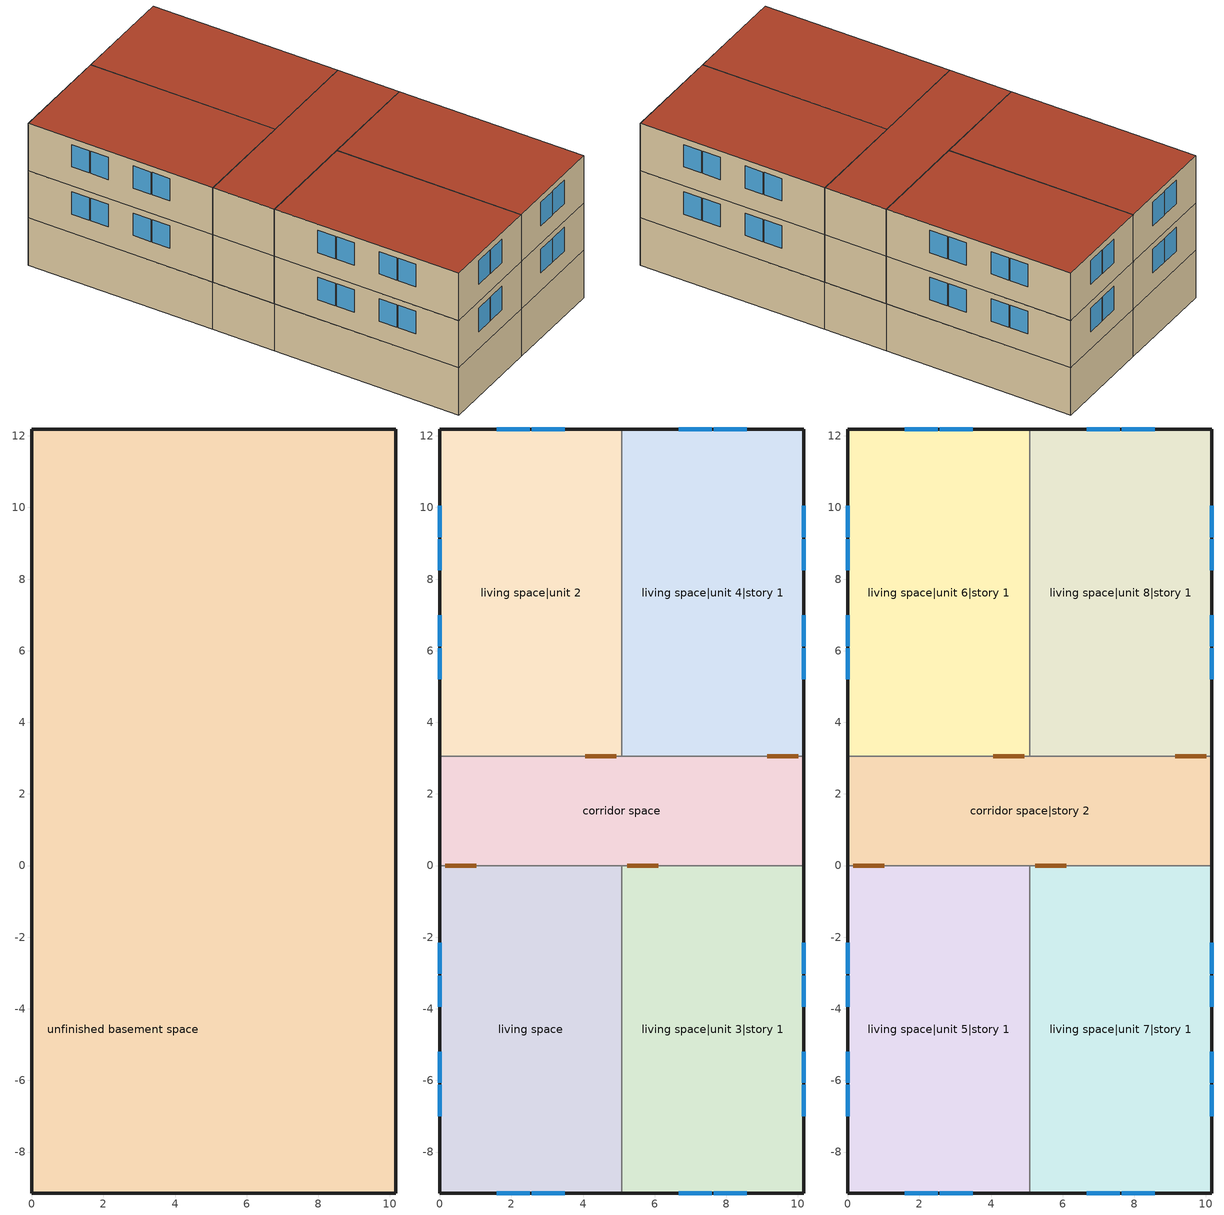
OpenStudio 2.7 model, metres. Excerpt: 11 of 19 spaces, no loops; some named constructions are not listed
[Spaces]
unfinished basement space
 floor foundation (FloorFndGrndUnfinB 2): 0,0 0,3.05 10.16,3.05 10.16,0 z-2.44
 floor foundation (FloorFndGrndUnfinB): 0,-9.14 0,0 5.08,0 5.08,-9.14 z-2.44
 floor foundation (FloorFndGrndUnfinB 1): 0,3.05 0,12.19 5.08,12.19 5.08,3.05 z-2.44
 floor foundation (FloorFndGrndUnfinB 4): 5.08,-9.14 5.08,0 10.16,0 10.16,-9.14 z-2.44
 floor foundation (FloorFndGrndUnfinB 3): 5.08,3.05 5.08,12.19 10.16,12.19 10.16,3.05 z-2.44
 wall foundation (WallFndGrndUnfinB 2): 0,3.05 0,0 / 10.16,0 10.16,3.05 z-2.44:0
 wall foundation (WallFndGrndUnfinB): 0,0 0,-9.14 5.08,-9.14 z-2.44:0
 wall foundation (WallFndGrndUnfinB 1): 5.08,12.19 0,12.19 0,3.05 z-2.44:0
 wall foundation (WallFndGrndUnfinB 4): 5.08,-9.14 10.16,-9.14 10.16,0 z-2.44:0
 wall foundation (WallFndGrndUnfinB 3): 10.16,3.05 10.16,12.19 5.08,12.19 z-2.44:0
 ceiling adiabatic (RoofUnfinUninsExt): 10.16,0 10.16,3.05 0,3.05 0,0 z0
living space
 floor to unfinished basement space (FloorUnfinBInsFin Reversed): 0,-9.14 0,0 5.08,0 5.08,-9.14 z0
 wall outside (WallExtInsFin): 0,0 0,-9.14 5.08,-9.14 z0:2.44
 wall adiabatic (WallIntFinUninsFin): 5.08,0 0,0 z0:2.44
 wall to living space|unit 3|story 1 (WallIntFinUninsFin Reversed): 5.08,-9.14 5.08,0 z0:2.44
 window (WindowConstruction): 1.6,-9.14 2.51,-9.14 / 2.57,-9.14 3.48,-9.14 z0.91:2.13; 0,-2.15 0,-3.02 / 0,-3.08 0,-3.95 / 0,-5.2 0,-6.07 / 0,-6.13 0,-6.99 z0.98:2.13
living space|unit 2
 floor to unfinished basement space (FloorUnfinBInsFin Reversed): 0,3.05 0,12.19 5.08,12.19 5.08,3.05 z0
 wall outside (WallExtInsFin): 5.08,12.19 0,12.19 0,3.05 z0:2.44
 wall to living space|unit 4|story 1 (WallIntFinUninsFin Reversed): 5.08,3.05 5.08,12.19 z0:2.44
 wall adiabatic (WallIntFinUninsFin): 0,3.05 5.08,3.05 z0:2.44
 window (WindowConstruction): 3.48,12.19 2.57,12.19 / 2.51,12.19 1.6,12.19 z0.91:2.13; 0,10.04 0,9.17 / 0,9.11 0,8.25 / 0,6.99 0,6.13 / 0,6.07 0,5.2 z0.98:2.13
living space|unit 3|story 1
 floor to unfinished basement space (FloorUnfinBInsFin Reversed): 5.08,-9.14 5.08,0 10.16,0 10.16,-9.14 z0
 wall outside (WallExtInsFin): 5.08,-9.14 10.16,-9.14 10.16,0 z0:2.44
 wall adiabatic (WallIntFinUninsFin): 10.16,0 5.08,0 z0:2.44
 window (WindowConstruction): 6.68,-9.14 7.59,-9.14 / 7.65,-9.14 8.56,-9.14 z0.91:2.13; 10.16,-6.99 10.16,-6.13 / 10.16,-6.07 10.16,-5.2 / 10.16,-3.95 10.16,-3.08 / 10.16,-3.02 10.16,-2.15 z0.98:2.13
living space|unit 4|story 1
 floor to unfinished basement space (FloorUnfinBInsFin Reversed): 5.08,3.05 5.08,12.19 10.16,12.19 10.16,3.05 z0
 wall outside (WallExtInsFin): 10.16,3.05 10.16,12.19 5.08,12.19 z0:2.44
 wall adiabatic (WallIntFinUninsFin): 5.08,3.05 10.16,3.05 z0:2.44
 window (WindowConstruction): 8.56,12.19 7.65,12.19 / 7.59,12.19 6.68,12.19 z0.91:2.13; 10.16,5.2 10.16,6.07 / 10.16,6.13 10.16,6.99 / 10.16,8.25 10.16,9.11 / 10.16,9.17 10.16,10.04 z0.98:2.13
corridor space
 floor adiabatic (FloorUnfinUninsUnfin): 0,0 0,3.05 10.16,3.05 10.16,0 z0
 wall outside (WallExtUninsUnfin): 0,3.05 0,0 / 10.16,0 10.16,3.05 z0:2.44
 wall adiabatic (WallIntUnfinUninsUnfin): 0,0 5.08,0 10.16,0 / 10.16,3.05 5.08,3.05 0,3.05 z0:2.44
 door inside (UninsDoor): 0.15,0 1.02,0 / 4.93,3.05 4.06,3.05 / 10.01,3.05 9.14,3.05 / 5.23,0 6.1,0 z0:2.13
 ceiling adiabatic (RoofUnfinUninsExt): 10.16,0 10.16,3.05 0,3.05 0,0 z2.44
living space|unit 5|story 1
 floor to living space (FloorFinUninsFin): 0,-9.14 0,0 5.08,0 5.08,-9.14 z2.44
 wall outside (WallExtInsFin): 0,0 0,-9.14 5.08,-9.14 z2.44:4.88
 wall adiabatic (WallIntFinUninsFin): 5.08,0 0,0 z2.44:4.88
 wall to living space|unit 7|story 1 (WallIntFinUninsFin Reversed): 5.08,-9.14 5.08,0 z2.44:4.88
 window (WindowConstruction): 1.6,-9.14 2.51,-9.14 / 2.57,-9.14 3.48,-9.14 z3.35:4.57; 0,-2.15 0,-3.02 / 0,-3.08 0,-3.95 / 0,-5.2 0,-6.07 / 0,-6.13 0,-6.99 z3.42:4.57
 roof outside (RoofFinInsExt): 5.08,-9.14 5.08,0 0,0 0,-9.14 z4.88
living space|unit 6|story 1
 floor to living space|unit 2 (FloorFinUninsFin): 0,3.05 0,12.19 5.08,12.19 5.08,3.05 z2.44
 wall outside (WallExtInsFin): 5.08,12.19 0,12.19 0,3.05 z2.44:4.88
 wall adiabatic (WallIntFinUninsFin): 0,3.05 5.08,3.05 z2.44:4.88
 wall to living space|unit 8|story 1 (WallIntFinUninsFin): 5.08,3.05 5.08,12.19 z2.44:4.88
 window (WindowConstruction): 3.48,12.19 2.57,12.19 / 2.51,12.19 1.6,12.19 z3.35:4.57; 0,10.04 0,9.17 / 0,9.11 0,8.25 / 0,6.99 0,6.13 / 0,6.07 0,5.2 z3.42:4.57
 roof outside (RoofFinInsExt): 5.08,3.05 5.08,12.19 0,12.19 0,3.05 z4.88
living space|unit 7|story 1
 floor to living space|unit 3|story 1 (FloorFinUninsFin): 5.08,-9.14 5.08,0 10.16,0 10.16,-9.14 z2.44
 wall outside (WallExtInsFin): 5.08,-9.14 10.16,-9.14 10.16,0 z2.44:4.88
 wall adiabatic (WallIntFinUninsFin): 10.16,0 5.08,0 z2.44:4.88
 window (WindowConstruction): 6.68,-9.14 7.59,-9.14 / 7.65,-9.14 8.56,-9.14 z3.35:4.57; 10.16,-6.99 10.16,-6.13 / 10.16,-6.07 10.16,-5.2 / 10.16,-3.95 10.16,-3.08 / 10.16,-3.02 10.16,-2.15 z3.42:4.57
 roof outside (RoofFinInsExt): 10.16,-9.14 10.16,0 5.08,0 5.08,-9.14 z4.88
living space|unit 8|story 1
 floor to living space|unit 4|story 1 (FloorFinUninsFin): 5.08,3.05 5.08,12.19 10.16,12.19 10.16,3.05 z2.44
 wall outside (WallExtInsFin): 10.16,3.05 10.16,12.19 5.08,12.19 z2.44:4.88
 wall adiabatic (WallIntFinUninsFin): 5.08,3.05 10.16,3.05 z2.44:4.88
 window (WindowConstruction): 8.56,12.19 7.65,12.19 / 7.59,12.19 6.68,12.19 z3.35:4.57; 10.16,5.2 10.16,6.07 / 10.16,6.13 10.16,6.99 / 10.16,8.25 10.16,9.11 / 10.16,9.17 10.16,10.04 z3.42:4.57
 roof outside (RoofFinInsExt): 10.16,3.05 10.16,12.19 5.08,12.19 5.08,3.05 z4.88
corridor space|story 2
 floor adiabatic (FloorUnfinUninsUnfin): 0,0 0,3.05 10.16,3.05 10.16,0 z2.44
 wall outside (WallExtUninsUnfin): 0,3.05 0,0 / 10.16,0 10.16,3.05 z2.44:4.88
 wall adiabatic (WallIntUnfinUninsUnfin): 10.16,3.05 5.08,3.05 0,3.05 / 0,0 5.08,0 10.16,0 z2.44:4.88
 door inside (UninsDoor): 10.01,3.05 9.14,3.05 / 5.23,0 6.1,0 / 4.93,3.05 4.06,3.05 / 0.15,0 1.02,0 z2.44:4.57
 roof outside (RoofUnfinUninsExt): 10.16,0 10.16,3.05 0,3.05 0,0 z4.88
[Construction]
FloorUnfinBInsFin: FloorIns, RoofSheathing, Wood Floor, Floor Covering
FloorFinUninsFin Reversed: Floor Covering, Wood Floor, RoofSheathing, FloorFinStudAndAirFloor, Drywall 0.5 in.
[EnergyManagementSystem:Actuator]
Name | Actuated Component | Actuated Component Type | Actuated Component Control Type
res_ds_res_ac_unit_3_asys_SupLatLkToAhEq_act | res ds res ac_unit 3 asys SupLatLkToAhEq | OtherEquipment | Power Level
res_ds_res_ac_unit_3_asys_RetSLkEq_act | res ds res ac_unit 3 asys RetSLkEq | OtherEquipment | Power Level
res_ds_res_ac_unit_3_asys_RetLatLkEq_act | res ds res ac_unit 3 asys RetLatLkEq | OtherEquipment | Power Level
res_ds_res_ac_unit_3_asys_AhToLivMix_act | res ds res ac_unit 3 asys AhToLivMix | ZoneMixing | Air Exchange Flow Rate
res_ds_res_ac_unit_3_asys_LivToAhMix_act | res ds res ac_unit 3 asys LivToAhMix | ZoneMixing | Air Exchange Flow Rate
res_ds_res_fur_gas_unit_3_asys_SupSLkToLvEq_act | res ds res fur gas_unit 3 asys SupSLkToLvEq | OtherEquipment | Power Level
res_ds_res_fur_gas_unit_3_asys_SupLatLkToLvEq_act | res ds res fur gas_unit 3 asys SupLatLkToLvEq | OtherEquipment | Power Level
res_ds_res_fur_gas_unit_3_asys_SupDCnToLvEq_act | res ds res fur gas_unit 3 asys SupDCnToLvEq | OtherEquipment | Power Level
res_ds_res_fur_gas_unit_3_asys_SupDCnToAhEq_act | res ds res fur gas_unit 3 asys SupDCnToAhEq | OtherEquipment | Power Level
res_ds_res_fur_gas_unit_3_asys_RetDCnToPlEq_act | res ds res fur gas_unit 3 asys RetDCnToPlEq | OtherEquipment | Power Level
res_ds_res_fur_gas_unit_3_asys_RetDCnToAhEquip_act | res ds res fur gas_unit 3 asys RetDCnToAhEquip | OtherEquipment | Power Level
res_ds_res_fur_gas_unit_3_asys_SupSLkToAhEq_act | res ds res fur gas_unit 3 asys SupSLkToAhEq | OtherEquipment | Power Level
res_ds_res_fur_gas_unit_3_asys_SupLatLkToAhEq_act | res ds res fur gas_unit 3 asys SupLatLkToAhEq | OtherEquipment | Power Level
res_ds_res_fur_gas_unit_3_asys_RetSLkEq_act | res ds res fur gas_unit 3 asys RetSLkEq | OtherEquipment | Power Level
res_ds_res_fur_gas_unit_3_asys_RetLatLkEq_act | res ds res fur gas_unit 3 asys RetLatLkEq | OtherEquipment | Power Level
res_ds_res_fur_gas_unit_3_asys_AhToLivMix_act | res ds res fur gas_unit 3 asys AhToLivMix | ZoneMixing | Air Exchange Flow Rate
res_ds_res_fur_gas_unit_3_asys_LivToAhMix_act | res ds res fur gas_unit 3 asys LivToAhMix | ZoneMixing | Air Exchange Flow Rate
res_infil_3_house_fan_act | res infil_3 house fan | ElectricEquipment | Electric Power Level
res_infil_3_range_fan_act | res infil_3 range fan | ElectricEquipment | Electric Power Level
res_infil_3_bath_fan_act | res infil_3 bath fan | ElectricEquipment | Electric Power Level
res_infil_3_flow_act | res infil_3 flow | Zone Infiltration | Air Exchange Flow Rate
res_nv_5_flow_act | res nv_5 flow | Zone Infiltration | Air Exchange Flow Rate
res_infil_5_house_fan_act | res infil_5 house fan | ElectricEquipment | Electric Power Level
res_infil_5_range_fan_act | res infil_5 range fan | ElectricEquipment | Electric Power Level
res_infil_5_bath_fan_act | res infil_5 bath fan | ElectricEquipment | Electric Power Level
res_infil_5_flow_act | res infil_5 flow | Zone Infiltration | Air Exchange Flow Rate
[EnergyManagementSystem:Program]
res_nv_1_program: Set Tdiff = res_af_1_tin_s-res_af_1_tt_s; Set dT = (@Abs Tdiff); Set pt = (@RhFnTdbWPb res_af_1_tt_s res_nv_wt_s res_nv_pb_s); Set NVA = 2472.261378048; Set Cs = 8.963020389461627e-05; Set Cw = 6.158219665777789e-05; Set MNV = 0.6292632576; Set MHR = 0.0115; Set MRH = 0.7; Set temp1 = (res_nv_1_nva_s*NVA); Set SGNV = temp1*((((Cs*dT)+(Cw*(res_af_vw_s^2)))^0.5)/1000); If (res_nv_wt_s<MHR) && (pt<MRH) && (res_af_1_tin_s>res_nv_1_sp_s); Set temp2 = (res_af_1_tin_s-res_nv_1_sp_s); Set NVadj1 = temp2/(res_af_1_tin_s-res_af_1_tt_s); Set NVadj2 = (@Min NVadj1 1); Set NVadj3 = (@Max NVadj2 0); Set NVadj = SGNV*NVadj3; Set res_nv_1_flow_act = (@Min NVadj MNV); Else; Set res_nv_1_flow_act = 0; EndIf
res_ds_res_ac_asys_program: Set res_ds_res_ac_asys_AhMfr = res_ds_res_ac_asys_ah_mfr_s; Set res_ds_res_ac_asys_FanRtf = res_ds_res_ac_asys_fan_rtf_s; Set res_ds_res_ac_asys_AhVfr = res_ds_res_ac_asys_ah_vfr_s; Set res_ds_res_ac_asys_AhTt = res_ds_res_ac_asys_ah_tt_s; Set res_ds_res_ac_asys_AhWt = res_ds_res_ac_asys_ah_wt_s; Set res_ds_res_ac_asys_RaT = res_ds_res_ac_asys_ra_t_s; Set res_ds_res_ac_asys_RaW = res_ds_res_ac_asys_ra_w_s; Set res_ds_res_ac_asys_AhT = res_ds_res_ac_asys_ah_t_s; Set res_ds_res_ac_asys_AhW = res_ds_res_ac_asys_ah_w_s; Run res_ds_res_ac_asys_lk_subrout; Set res_ds_res_ac_asys_SupSLkToLvEq_act = res_ds_res_ac_asys_SupSLkToLv; Set res_ds_res_ac_asys_SupLatLkToLvEq_act = res_ds_res_ac_asys_SupLatLkToLv; Set res_ds_res_ac_asys_SupDCnToLvEq_act = res_ds_res_ac_asys_SupDCnToLv; Set res_ds_res_ac_asys_SupDCnToAhEq_act = res_ds_res_ac_asys_SupDCnToAh; Set res_ds_res_ac_asys_SupSLkToAhEq_act = res_ds_res_ac_asys_SupSLkToAh; Set res_ds_res_ac_asys_SupLatLkToAhEq_act = res_ds_res_ac_asys_SupLatLkToAh; Set res_ds_res_ac_asys_RetSLkEq_act = res_ds_res_ac_asys_RetSLk; Set res_ds_res_ac_asys_RetLatLkEq_act = res_ds_res_ac_asys_RetLatLk; Set res_ds_res_ac_asys_RetDCnToPlEq_act = res_ds_res_ac_asys_RetDCnToPl; Set res_ds_res_ac_asys_RetDCnToAhEquip_act = res_ds_res_ac_asys_RetDCnToAh; Set res_ds_res_ac_asys_AhToLivMix_act = res_ds_res_ac_asys_AhToLiv; Set res_ds_res_ac_asys_LivToAhMix_act = res_ds_res_ac_asys_LivToAh
res_ds_res_fur_gas_asys_program: Set res_ds_res_fur_gas_asys_AhMfr = res_ds_res_fur_gas_asys_ah_mfr_s; Set res_ds_res_fur_gas_asys_FanRtf = res_ds_res_fur_gas_asys_fan_rtf_s; Set res_ds_res_fur_gas_asys_AhVfr = res_ds_res_fur_gas_asys_ah_vfr_s; Set res_ds_res_fur_gas_asys_AhTt = res_ds_res_fur_gas_asys_ah_tt_s; Set res_ds_res_fur_gas_asys_AhWt = res_ds_res_fur_gas_asys_ah_wt_s; Set res_ds_res_fur_gas_asys_RaT = res_ds_res_fur_gas_asys_ra_t_s; Set res_ds_res_fur_gas_asys_RaW = res_ds_res_fur_gas_asys_ra_w_s; Set res_ds_res_fur_gas_asys_AhT = res_ds_res_fur_gas_asys_ah_t_s; Set res_ds_res_fur_gas_asys_AhW = res_ds_res_fur_gas_asys_ah_w_s; Run res_ds_res_fur_gas_asys_lk_subrout; Set res_ds_res_fur_gas_asys_SupSLkToLvEq_act = res_ds_res_fur_gas_asys_SupSLkToLv; Set res_ds_res_fur_gas_asys_SupLatLkToLvEq_act = res_ds_res_fur_gas_asys_SupLatLkToLv; Set res_ds_res_fur_gas_asys_SupDCnToLvEq_act = res_ds_res_fur_gas_asys_SupDCnToLv; Set res_ds_res_fur_gas_asys_SupDCnToAhEq_act = res_ds_res_fur_gas_asys_SupDCnToAh; Set res_ds_res_fur_gas_asys_SupSLkToAhEq_act = res_ds_res_fur_gas_asys_SupSLkToAh; Set res_ds_res_fur_gas_asys_SupLatLkToAhEq_act = res_ds_res_fur_gas_asys_SupLatLkToAh; Set res_ds_res_fur_gas_asys_RetSLkEq_act = res_ds_res_fur_gas_asys_RetSLk; Set res_ds_res_fur_gas_asys_RetLatLkEq_act = res_ds_res_fur_gas_asys_RetLatLk; Set res_ds_res_fur_gas_asys_RetDCnToPlEq_act = res_ds_res_fur_gas_asys_RetDCnToPl; Set res_ds_res_fur_gas_asys_RetDCnToAhEquip_act = res_ds_res_fur_gas_asys_RetDCnToAh; Set res_ds_res_fur_gas_asys_AhToLivMix_act = res_ds_res_fur_gas_asys_AhToLiv; Set res_ds_res_fur_gas_asys_LivToAhMix_act = res_ds_res_fur_gas_asys_LivToAh
res_infil_1_program: Set p_m = 0.14; Set p_s = 0.22; Set s_m = 270; Set s_s = 370; Set z_m = 9.99744; Set z_s = 2.4384; Set f_t = (((s_m/z_m)^p_m)*((z_s/s_s)^p_s)); Set Tdiff = res_af_1_tin_s-res_af_1_tt_s; Set dT = @Abs Tdiff; Set c = 0.0174; Set Cs = 0.0471; Set Cw = 0.1406; Set n = 0.67; Set sft = (f_t*0.5); Set temp1 = ((c*Cw)*((sft*res_af_vw_s)^(2*n)))^2; Set Qn = (((c*Cs*(dT^n))^2)+temp1)^0.5; Set Tdiff = res_af_1_tin_s-res_af_1_tt_s; Set dT = @Abs Tdiff; Set QWHV = res_infil_1_wh_sch_s*0.0165; Set Qrange = res_infil_1_range_sch_s*0.0472; Set Qdryer = 0.0; Set Qbath = res_infil_1_bath_sch_s*0.0354; Set QhpwhOut = 0; Set QhpwhIn = 0; Set QductsOut = 0; Set QductsIn = 0; Set QductsOut = QductsOut+res_ds_res_ac_asys_lk_ret_fan_equiv; Set QductsIn = QductsIn+res_ds_res_ac_asys_lk_sup_fan_equiv; Set QductsOut = QductsOut+res_ds_res_fur_gas_asys_lk_ret_fan_equiv; Set QductsIn = QductsIn+res_ds_res_fur_gas_asys_lk_sup_fan_equiv; Set Qout = QWHV+Qrange+Qbath+Qdryer+QhpwhOut+QductsOut; Set Qin = QhpwhIn+QductsIn; Set Qu = (@Abs (Qout-Qin)); Set Qb = (@Min Qout Qin); Set faneff_wh = 0.9438948864000002; Set res_infil_1_house_fan_act = (QWHV*300)/faneff_wh*1; Set faneff_sp = 0.4719474432000001; Set res_infil_1_range_fan_act = (Qrange*300)/faneff_sp; Set res_infil_1_bath_fan_act = (Qbath*300)/faneff_sp; Set Q_acctd_for_elsewhere = QhpwhOut+QhpwhIn+QductsOut+QductsIn; Set res_infil_1_flow_act = (((Qu^2)+(Qn^2))^0.5)-Q_acctd_for_elsewhere; Set res_infil_1_flow_act = (@Max res_infil_1_flow_act 0)
res_nv_8_program: Set Tdiff = res_af_8_tin_s-res_af_8_tt_s; Set dT = (@Abs Tdiff); Set pt = (@RhFnTdbWPb res_af_8_tt_s res_nv_wt_s res_nv_pb_s); Set NVA = 2472.26137804802; Set Cs = 8.963020389461627e-05; Set Cw = 6.158219665777789e-05; Set MNV = 0.6292632576; Set MHR = 0.0115; Set MRH = 0.7; Set temp1 = (res_nv_8_nva_s*NVA); Set SGNV = temp1*((((Cs*dT)+(Cw*(res_af_vw_s^2)))^0.5)/1000); If (res_nv_wt_s<MHR) && (pt<MRH) && (res_af_8_tin_s>res_nv_8_sp_s); Set temp2 = (res_af_8_tin_s-res_nv_8_sp_s); Set NVadj1 = temp2/(res_af_8_tin_s-res_af_8_tt_s); Set NVadj2 = (@Min NVadj1 1); Set NVadj3 = (@Max NVadj2 0); Set NVadj = SGNV*NVadj3; Set res_nv_8_flow_act = (@Min NVadj MNV); Else; Set res_nv_8_flow_act = 0; EndIf
res_infil_8_program: Set p_m = 0.14; Set p_s = 0.22; Set s_m = 270; Set s_s = 370; Set z_m = 9.99744; Set z_s = 2.4384; Set f_t = (((s_m/z_m)^p_m)*((z_s/s_s)^p_s)); Set Tdiff = res_af_8_tin_s-res_af_8_tt_s; Set dT = @Abs Tdiff; Set c = 0.0174; Set Cs = 0.0471; Set Cw = 0.1406; Set n = 0.67; Set sft = (f_t*0.5); Set temp1 = ((c*Cw)*((sft*res_af_vw_s)^(2*n)))^2; Set Qn = (((c*Cs*(dT^n))^2)+temp1)^0.5; Set Tdiff = res_af_8_tin_s-res_af_8_tt_s; Set dT = @Abs Tdiff; Set QWHV = res_infil_8_wh_sch_s*0.0165; Set Qrange = res_infil_8_range_sch_s*0.0472; Set Qdryer = 0.0; Set Qbath = res_infil_8_bath_sch_s*0.0354; Set QhpwhOut = 0; Set QhpwhIn = 0; Set QductsOut = 0; Set QductsIn = 0; Set Qout = QWHV+Qrange+Qbath+Qdryer+QhpwhOut+QductsOut; Set Qin = QhpwhIn+QductsIn; Set Qu = (@Abs (Qout-Qin)); Set Qb = (@Min Qout Qin); Set faneff_wh = 0.9438948864000002; Set res_infil_8_house_fan_act = (QWHV*300)/faneff_wh*1; Set faneff_sp = 0.4719474432000001; Set res_infil_8_range_fan_act = (Qrange*300)/faneff_sp; Set res_infil_8_bath_fan_act = (Qbath*300)/faneff_sp; Set Q_acctd_for_elsewhere = QhpwhOut+QhpwhIn+QductsOut+QductsIn; Set res_infil_8_flow_act = (((Qu^2)+(Qn^2))^0.5)-Q_acctd_for_elsewhere; Set res_infil_8_flow_act = (@Max res_infil_8_flow_act 0)
res_nv_2_program: Set Tdiff = res_af_2_tin_s-res_af_2_tt_s; Set dT = (@Abs Tdiff); Set pt = (@RhFnTdbWPb res_af_2_tt_s res_nv_wt_s res_nv_pb_s); Set NVA = 2472.261378048018; Set Cs = 8.963020389461627e-05; Set Cw = 6.158219665777789e-05; Set MNV = 0.6292632576; Set MHR = 0.0115; Set MRH = 0.7; Set temp1 = (res_nv_2_nva_s*NVA); Set SGNV = temp1*((((Cs*dT)+(Cw*(res_af_vw_s^2)))^0.5)/1000); If (res_nv_wt_s<MHR) && (pt<MRH) && (res_af_2_tin_s>res_nv_2_sp_s); Set temp2 = (res_af_2_tin_s-res_nv_2_sp_s); Set NVadj1 = temp2/(res_af_2_tin_s-res_af_2_tt_s); Set NVadj2 = (@Min NVadj1 1); Set NVadj3 = (@Max NVadj2 0); Set NVadj = SGNV*NVadj3; Set res_nv_2_flow_act = (@Min NVadj MNV); Else; Set res_nv_2_flow_act = 0; EndIf
res_ds_res_ac_unit_2_asys_program: Set res_ds_res_ac_unit_2_asys_AhMfr = res_ds_res_ac_unit_2_asys_ah_mfr_s; Set res_ds_res_ac_unit_2_asys_FanRtf = res_ds_res_ac_unit_2_asys_fan_rtf_s; Set res_ds_res_ac_unit_2_asys_AhVfr = res_ds_res_ac_unit_2_asys_ah_vfr_s; Set res_ds_res_ac_unit_2_asys_AhTt = res_ds_res_ac_unit_2_asys_ah_tt_s; Set res_ds_res_ac_unit_2_asys_AhWt = res_ds_res_ac_unit_2_asys_ah_wt_s; Set res_ds_res_ac_unit_2_asys_RaT = res_ds_res_ac_unit_2_asys_ra_t_s; Set res_ds_res_ac_unit_2_asys_RaW = res_ds_res_ac_unit_2_asys_ra_w_s; Set res_ds_res_ac_unit_2_asys_AhT = res_ds_res_ac_unit_2_asys_ah_t_s; Set res_ds_res_ac_unit_2_asys_AhW = res_ds_res_ac_unit_2_asys_ah_w_s; Run res_ds_res_ac_unit_2_asys_lk_subrout; Set res_ds_res_ac_unit_2_asys_SupSLkToLvEq_act = res_ds_res_ac_unit_2_asys_SupSLkToLv; Set res_ds_res_ac_unit_2_asys_SupLatLkToLvEq_act = res_ds_res_ac_unit_2_asys_SupLatLkToLv; Set res_ds_res_ac_unit_2_asys_SupDCnToLvEq_act = res_ds_res_ac_unit_2_asys_SupDCnToLv; Set res_ds_res_ac_unit_2_asys_SupDCnToAhEq_act = res_ds_res_ac_unit_2_asys_SupDCnToAh; Set res_ds_res_ac_unit_2_asys_SupSLkToAhEq_act = res_ds_res_ac_unit_2_asys_SupSLkToAh; Set res_ds_res_ac_unit_2_asys_SupLatLkToAhEq_act = res_ds_res_ac_unit_2_asys_SupLatLkToAh; Set res_ds_res_ac_unit_2_asys_RetSLkEq_act = res_ds_res_ac_unit_2_asys_RetSLk; Set res_ds_res_ac_unit_2_asys_RetLatLkEq_act = res_ds_res_ac_unit_2_asys_RetLatLk; Set res_ds_res_ac_unit_2_asys_RetDCnToPlEq_act = res_ds_res_ac_unit_2_asys_RetDCnToPl; Set res_ds_res_ac_unit_2_asys_RetDCnToAhEquip_act = res_ds_res_ac_unit_2_asys_RetDCnToAh; Set res_ds_res_ac_unit_2_asys_AhToLivMix_act = res_ds_res_ac_unit_2_asys_AhToLiv; Set res_ds_res_ac_unit_2_asys_LivToAhMix_act = res_ds_res_ac_unit_2_asys_LivToAh
res_ds_res_fur_gas_unit_2_asys_program: Set res_ds_res_fur_gas_unit_2_asys_AhMfr = res_ds_res_fur_gas_unit_2_asys_ah_mfr_s; Set res_ds_res_fur_gas_unit_2_asys_FanRtf = res_ds_res_fur_gas_unit_2_asys_fan_rtf_s; Set res_ds_res_fur_gas_unit_2_asys_AhVfr = res_ds_res_fur_gas_unit_2_asys_ah_vfr_s; Set res_ds_res_fur_gas_unit_2_asys_AhTt = res_ds_res_fur_gas_unit_2_asys_ah_tt_s; Set res_ds_res_fur_gas_unit_2_asys_AhWt = res_ds_res_fur_gas_unit_2_asys_ah_wt_s; Set res_ds_res_fur_gas_unit_2_asys_RaT = res_ds_res_fur_gas_unit_2_asys_ra_t_s; Set res_ds_res_fur_gas_unit_2_asys_RaW = res_ds_res_fur_gas_unit_2_asys_ra_w_s; Set res_ds_res_fur_gas_unit_2_asys_AhT = res_ds_res_fur_gas_unit_2_asys_ah_t_s; Set res_ds_res_fur_gas_unit_2_asys_AhW = res_ds_res_fur_gas_unit_2_asys_ah_w_s; Run res_ds_res_fur_gas_unit_2_asys_lk_subrout; Set res_ds_res_fur_gas_unit_2_asys_SupSLkToLvEq_act = res_ds_res_fur_gas_unit_2_asys_SupSLkToLv; Set res_ds_res_fur_gas_unit_2_asys_SupLatLkToLvEq_act = res_ds_res_fur_gas_unit_2_asys_SupLatLkToLv; Set res_ds_res_fur_gas_unit_2_asys_SupDCnToLvEq_act = res_ds_res_fur_gas_unit_2_asys_SupDCnToLv; Set res_ds_res_fur_gas_unit_2_asys_SupDCnToAhEq_act = res_ds_res_fur_gas_unit_2_asys_SupDCnToAh; Set res_ds_res_fur_gas_unit_2_asys_SupSLkToAhEq_act = res_ds_res_fur_gas_unit_2_asys_SupSLkToAh; Set res_ds_res_fur_gas_unit_2_asys_SupLatLkToAhEq_act = res_ds_res_fur_gas_unit_2_asys_SupLatLkToAh; Set res_ds_res_fur_gas_unit_2_asys_RetSLkEq_act = res_ds_res_fur_gas_unit_2_asys_RetSLk; Set res_ds_res_fur_gas_unit_2_asys_RetLatLkEq_act = res_ds_res_fur_gas_unit_2_asys_RetLatLk; Set res_ds_res_fur_gas_unit_2_asys_RetDCnToPlEq_act = res_ds_res_fur_gas_unit_2_asys_RetDCnToPl; Set res_ds_res_fur_gas_unit_2_asys_RetDCnToAhEquip_act = res_ds_res_fur_gas_unit_2_asys_RetDCnToAh; Set res_ds_res_fur_gas_unit_2_asys_AhToLivMix_act = res_ds_res_fur_gas_unit_2_asys_AhToLiv; Set res_ds_res_fur_gas_unit_2_asys_LivToAhMix_act = res_ds_res_fur_gas_unit_2_asys_LivToAh
res_infil_2_program: Set p_m = 0.14; Set p_s = 0.22; Set s_m = 270; Set s_s = 370; Set z_m = 9.99744; Set z_s = 2.4384; Set f_t = (((s_m/z_m)^p_m)*((z_s/s_s)^p_s)); Set Tdiff = res_af_2_tin_s-res_af_2_tt_s; Set dT = @Abs Tdiff; Set c = 0.0174; Set Cs = 0.0471; Set Cw = 0.1406; Set n = 0.67; Set sft = (f_t*0.5); Set temp1 = ((c*Cw)*((sft*res_af_vw_s)^(2*n)))^2; Set Qn = (((c*Cs*(dT^n))^2)+temp1)^0.5; Set Tdiff = res_af_2_tin_s-res_af_2_tt_s; Set dT = @Abs Tdiff; Set QWHV = res_infil_2_wh_sch_s*0.0165; Set Qrange = res_infil_2_range_sch_s*0.0472; Set Qdryer = 0.0; Set Qbath = res_infil_2_bath_sch_s*0.0354; Set QhpwhOut = 0; Set QhpwhIn = 0; Set QductsOut = 0; Set QductsIn = 0; Set QductsOut = QductsOut+res_ds_res_ac_unit_2_asys_lk_ret_fan_equiv; Set QductsIn = QductsIn+res_ds_res_ac_unit_2_asys_lk_sup_fan_equiv; Set QductsOut = QductsOut+res_ds_res_fur_gas_unit_2_asys_lk_ret_fan_equiv; Set QductsIn = QductsIn+res_ds_res_fur_gas_unit_2_asys_lk_sup_fan_equiv; Set Qout = QWHV+Qrange+Qbath+Qdryer+QhpwhOut+QductsOut; Set Qin = QhpwhIn+QductsIn; Set Qu = (@Abs (Qout-Qin)); Set Qb = (@Min Qout Qin); Set faneff_wh = 0.9438948864000002; Set res_infil_2_house_fan_act = (QWHV*300)/faneff_wh*1; Set faneff_sp = 0.4719474432000001; Set res_infil_2_range_fan_act = (Qrange*300)/faneff_sp; Set res_infil_2_bath_fan_act = (Qbath*300)/faneff_sp; Set Q_acctd_for_elsewhere = QhpwhOut+QhpwhIn+QductsOut+QductsIn; Set res_infil_2_flow_act = (((Qu^2)+(Qn^2))^0.5)-Q_acctd_for_elsewhere; Set res_infil_2_flow_act = (@Max res_infil_2_flow_act 0)
res_nv_7_program: Set Tdiff = res_af_7_tin_s-res_af_7_tt_s; Set dT = (@Abs Tdiff); Set pt = (@RhFnTdbWPb res_af_7_tt_s res_nv_wt_s res_nv_pb_s); Set NVA = 2472.2613780480024; Set Cs = 8.963020389461627e-05; Set Cw = 6.158219665777789e-05; Set MNV = 0.6292632576; Set MHR = 0.0115; Set MRH = 0.7; Set temp1 = (res_nv_7_nva_s*NVA); Set SGNV = temp1*((((Cs*dT)+(Cw*(res_af_vw_s^2)))^0.5)/1000); If (res_nv_wt_s<MHR) && (pt<MRH) && (res_af_7_tin_s>res_nv_7_sp_s); Set temp2 = (res_af_7_tin_s-res_nv_7_sp_s); Set NVadj1 = temp2/(res_af_7_tin_s-res_af_7_tt_s); Set NVadj2 = (@Min NVadj1 1); Set NVadj3 = (@Max NVadj2 0); Set NVadj = SGNV*NVadj3; Set res_nv_7_flow_act = (@Min NVadj MNV); Else; Set res_nv_7_flow_act = 0; EndIf
res_infil_7_program: Set p_m = 0.14; Set p_s = 0.22; Set s_m = 270; Set s_s = 370; Set z_m = 9.99744; Set z_s = 2.4384; Set f_t = (((s_m/z_m)^p_m)*((z_s/s_s)^p_s)); Set Tdiff = res_af_7_tin_s-res_af_7_tt_s; Set dT = @Abs Tdiff; Set c = 0.0174; Set Cs = 0.0471; Set Cw = 0.1406; Set n = 0.67; Set sft = (f_t*0.5); Set temp1 = ((c*Cw)*((sft*res_af_vw_s)^(2*n)))^2; Set Qn = (((c*Cs*(dT^n))^2)+temp1)^0.5; Set Tdiff = res_af_7_tin_s-res_af_7_tt_s; Set dT = @Abs Tdiff; Set QWHV = res_infil_7_wh_sch_s*0.0165; Set Qrange = res_infil_7_range_sch_s*0.0472; Set Qdryer = 0.0; Set Qbath = res_infil_7_bath_sch_s*0.0354; Set QhpwhOut = 0; Set QhpwhIn = 0; Set QductsOut = 0; Set QductsIn = 0; Set Qout = QWHV+Qrange+Qbath+Qdryer+QhpwhOut+QductsOut; Set Qin = QhpwhIn+QductsIn; Set Qu = (@Abs (Qout-Qin)); Set Qb = (@Min Qout Qin); Set faneff_wh = 0.9438948864000002; Set res_infil_7_house_fan_act = (QWHV*300)/faneff_wh*1; Set faneff_sp = 0.4719474432000001; Set res_infil_7_range_fan_act = (Qrange*300)/faneff_sp; Set res_infil_7_bath_fan_act = (Qbath*300)/faneff_sp; Set Q_acctd_for_elsewhere = QhpwhOut+QhpwhIn+QductsOut+QductsIn; Set res_infil_7_flow_act = (((Qu^2)+(Qn^2))^0.5)-Q_acctd_for_elsewhere; Set res_infil_7_flow_act = (@Max res_infil_7_flow_act 0)
res_nv_6_program: Set Tdiff = res_af_6_tin_s-res_af_6_tt_s; Set dT = (@Abs Tdiff); Set pt = (@RhFnTdbWPb res_af_6_tt_s res_nv_wt_s res_nv_pb_s); Set NVA = 2472.261378048024; Set Cs = 8.963020389461627e-05; Set Cw = 6.158219665777789e-05; Set MNV = 0.6292632576; Set MHR = 0.0115; Set MRH = 0.7; Set temp1 = (res_nv_6_nva_s*NVA); Set SGNV = temp1*((((Cs*dT)+(Cw*(res_af_vw_s^2)))^0.5)/1000); If (res_nv_wt_s<MHR) && (pt<MRH) && (res_af_6_tin_s>res_nv_6_sp_s); Set temp2 = (res_af_6_tin_s-res_nv_6_sp_s); Set NVadj1 = temp2/(res_af_6_tin_s-res_af_6_tt_s); Set NVadj2 = (@Min NVadj1 1); Set NVadj3 = (@Max NVadj2 0); Set NVadj = SGNV*NVadj3; Set res_nv_6_flow_act = (@Min NVadj MNV); Else; Set res_nv_6_flow_act = 0; EndIf
res_infil_6_program: Set p_m = 0.14; Set p_s = 0.22; Set s_m = 270; Set s_s = 370; Set z_m = 9.99744; Set z_s = 2.4384; Set f_t = (((s_m/z_m)^p_m)*((z_s/s_s)^p_s)); Set Tdiff = res_af_6_tin_s-res_af_6_tt_s; Set dT = @Abs Tdiff; Set c = 0.0174; Set Cs = 0.0471; Set Cw = 0.1406; Set n = 0.67; Set sft = (f_t*0.5); Set temp1 = ((c*Cw)*((sft*res_af_vw_s)^(2*n)))^2; Set Qn = (((c*Cs*(dT^n))^2)+temp1)^0.5; Set Tdiff = res_af_6_tin_s-res_af_6_tt_s; Set dT = @Abs Tdiff; Set QWHV = res_infil_6_wh_sch_s*0.0165; Set Qrange = res_infil_6_range_sch_s*0.0472; Set Qdryer = 0.0; Set Qbath = res_infil_6_bath_sch_s*0.0354; Set QhpwhOut = 0; Set QhpwhIn = 0; Set QductsOut = 0; Set QductsIn = 0; Set Qout = QWHV+Qrange+Qbath+Qdryer+QhpwhOut+QductsOut; Set Qin = QhpwhIn+QductsIn; Set Qu = (@Abs (Qout-Qin)); Set Qb = (@Min Qout Qin); Set faneff_wh = 0.9438948864000002; Set res_infil_6_house_fan_act = (QWHV*300)/faneff_wh*1; Set faneff_sp = 0.4719474432000001; Set res_infil_6_range_fan_act = (Qrange*300)/faneff_sp; Set res_infil_6_bath_fan_act = (Qbath*300)/faneff_sp; Set Q_acctd_for_elsewhere = QhpwhOut+QhpwhIn+QductsOut+QductsIn; Set res_infil_6_flow_act = (((Qu^2)+(Qn^2))^0.5)-Q_acctd_for_elsewhere; Set res_infil_6_flow_act = (@Max res_infil_6_flow_act 0)
res_nv_4_program: Set Tdiff = res_af_4_tin_s-res_af_4_tt_s; Set dT = (@Abs Tdiff); Set pt = (@RhFnTdbWPb res_af_4_tt_s res_nv_wt_s res_nv_pb_s); Set NVA = 2472.2613780480133; Set Cs = 8.963020389461627e-05; Set Cw = 6.158219665777789e-05; Set MNV = 0.6292632576; Set MHR = 0.0115; Set MRH = 0.7; Set temp1 = (res_nv_4_nva_s*NVA); Set SGNV = temp1*((((Cs*dT)+(Cw*(res_af_vw_s^2)))^0.5)/1000); If (res_nv_wt_s<MHR) && (pt<MRH) && (res_af_4_tin_s>res_nv_4_sp_s); Set temp2 = (res_af_4_tin_s-res_nv_4_sp_s); Set NVadj1 = temp2/(res_af_4_tin_s-res_af_4_tt_s); Set NVadj2 = (@Min NVadj1 1); Set NVadj3 = (@Max NVadj2 0); Set NVadj = SGNV*NVadj3; Set res_nv_4_flow_act = (@Min NVadj MNV); Else; Set res_nv_4_flow_act = 0; EndIf
res_ds_res_ac_unit_4_asys_program: Set res_ds_res_ac_unit_4_asys_AhMfr = res_ds_res_ac_unit_4_asys_ah_mfr_s; Set res_ds_res_ac_unit_4_asys_FanRtf = res_ds_res_ac_unit_4_asys_fan_rtf_s; Set res_ds_res_ac_unit_4_asys_AhVfr = res_ds_res_ac_unit_4_asys_ah_vfr_s; Set res_ds_res_ac_unit_4_asys_AhTt = res_ds_res_ac_unit_4_asys_ah_tt_s; Set res_ds_res_ac_unit_4_asys_AhWt = res_ds_res_ac_unit_4_asys_ah_wt_s; Set res_ds_res_ac_unit_4_asys_RaT = res_ds_res_ac_unit_4_asys_ra_t_s; Set res_ds_res_ac_unit_4_asys_RaW = res_ds_res_ac_unit_4_asys_ra_w_s; Set res_ds_res_ac_unit_4_asys_AhT = res_ds_res_ac_unit_4_asys_ah_t_s; Set res_ds_res_ac_unit_4_asys_AhW = res_ds_res_ac_unit_4_asys_ah_w_s; Run res_ds_res_ac_unit_4_asys_lk_subrout; Set res_ds_res_ac_unit_4_asys_SupSLkToLvEq_act = res_ds_res_ac_unit_4_asys_SupSLkToLv; Set res_ds_res_ac_unit_4_asys_SupLatLkToLvEq_act = res_ds_res_ac_unit_4_asys_SupLatLkToLv; Set res_ds_res_ac_unit_4_asys_SupDCnToLvEq_act = res_ds_res_ac_unit_4_asys_SupDCnToLv; Set res_ds_res_ac_unit_4_asys_SupDCnToAhEq_act = res_ds_res_ac_unit_4_asys_SupDCnToAh; Set res_ds_res_ac_unit_4_asys_SupSLkToAhEq_act = res_ds_res_ac_unit_4_asys_SupSLkToAh; Set res_ds_res_ac_unit_4_asys_SupLatLkToAhEq_act = res_ds_res_ac_unit_4_asys_SupLatLkToAh; Set res_ds_res_ac_unit_4_asys_RetSLkEq_act = res_ds_res_ac_unit_4_asys_RetSLk; Set res_ds_res_ac_unit_4_asys_RetLatLkEq_act = res_ds_res_ac_unit_4_asys_RetLatLk; Set res_ds_res_ac_unit_4_asys_RetDCnToPlEq_act = res_ds_res_ac_unit_4_asys_RetDCnToPl; Set res_ds_res_ac_unit_4_asys_RetDCnToAhEquip_act = res_ds_res_ac_unit_4_asys_RetDCnToAh; Set res_ds_res_ac_unit_4_asys_AhToLivMix_act = res_ds_res_ac_unit_4_asys_AhToLiv; Set res_ds_res_ac_unit_4_asys_LivToAhMix_act = res_ds_res_ac_unit_4_asys_LivToAh
res_ds_res_fur_gas_unit_4_asys_program: Set res_ds_res_fur_gas_unit_4_asys_AhMfr = res_ds_res_fur_gas_unit_4_asys_ah_mfr_s; Set res_ds_res_fur_gas_unit_4_asys_FanRtf = res_ds_res_fur_gas_unit_4_asys_fan_rtf_s; Set res_ds_res_fur_gas_unit_4_asys_AhVfr = res_ds_res_fur_gas_unit_4_asys_ah_vfr_s; Set res_ds_res_fur_gas_unit_4_asys_AhTt = res_ds_res_fur_gas_unit_4_asys_ah_tt_s; Set res_ds_res_fur_gas_unit_4_asys_AhWt = res_ds_res_fur_gas_unit_4_asys_ah_wt_s; Set res_ds_res_fur_gas_unit_4_asys_RaT = res_ds_res_fur_gas_unit_4_asys_ra_t_s; Set res_ds_res_fur_gas_unit_4_asys_RaW = res_ds_res_fur_gas_unit_4_asys_ra_w_s; Set res_ds_res_fur_gas_unit_4_asys_AhT = res_ds_res_fur_gas_unit_4_asys_ah_t_s; Set res_ds_res_fur_gas_unit_4_asys_AhW = res_ds_res_fur_gas_unit_4_asys_ah_w_s; Run res_ds_res_fur_gas_unit_4_asys_lk_subrout; Set res_ds_res_fur_gas_unit_4_asys_SupSLkToLvEq_act = res_ds_res_fur_gas_unit_4_asys_SupSLkToLv; Set res_ds_res_fur_gas_unit_4_asys_SupLatLkToLvEq_act = res_ds_res_fur_gas_unit_4_asys_SupLatLkToLv; Set res_ds_res_fur_gas_unit_4_asys_SupDCnToLvEq_act = res_ds_res_fur_gas_unit_4_asys_SupDCnToLv; Set res_ds_res_fur_gas_unit_4_asys_SupDCnToAhEq_act = res_ds_res_fur_gas_unit_4_asys_SupDCnToAh; Set res_ds_res_fur_gas_unit_4_asys_SupSLkToAhEq_act = res_ds_res_fur_gas_unit_4_asys_SupSLkToAh; Set res_ds_res_fur_gas_unit_4_asys_SupLatLkToAhEq_act = res_ds_res_fur_gas_unit_4_asys_SupLatLkToAh; Set res_ds_res_fur_gas_unit_4_asys_RetSLkEq_act = res_ds_res_fur_gas_unit_4_asys_RetSLk; Set res_ds_res_fur_gas_unit_4_asys_RetLatLkEq_act = res_ds_res_fur_gas_unit_4_asys_RetLatLk; Set res_ds_res_fur_gas_unit_4_asys_RetDCnToPlEq_act = res_ds_res_fur_gas_unit_4_asys_RetDCnToPl; Set res_ds_res_fur_gas_unit_4_asys_RetDCnToAhEquip_act = res_ds_res_fur_gas_unit_4_asys_RetDCnToAh; Set res_ds_res_fur_gas_unit_4_asys_AhToLivMix_act = res_ds_res_fur_gas_unit_4_asys_AhToLiv; Set res_ds_res_fur_gas_unit_4_asys_LivToAhMix_act = res_ds_res_fur_gas_unit_4_asys_LivToAh
res_infil_4_program: Set p_m = 0.14; Set p_s = 0.22; Set s_m = 270; Set s_s = 370; Set z_m = 9.99744; Set z_s = 2.4384; Set f_t = (((s_m/z_m)^p_m)*((z_s/s_s)^p_s)); Set Tdiff = res_af_4_tin_s-res_af_4_tt_s; Set dT = @Abs Tdiff; Set c = 0.0174; Set Cs = 0.0471; Set Cw = 0.1406; Set n = 0.67; Set sft = (f_t*0.5); Set temp1 = ((c*Cw)*((sft*res_af_vw_s)^(2*n)))^2; Set Qn = (((c*Cs*(dT^n))^2)+temp1)^0.5; Set Tdiff = res_af_4_tin_s-res_af_4_tt_s; Set dT = @Abs Tdiff; Set QWHV = res_infil_4_wh_sch_s*0.0165; Set Qrange = res_infil_4_range_sch_s*0.0472; Set Qdryer = 0.0; Set Qbath = res_infil_4_bath_sch_s*0.0354; Set QhpwhOut = 0; Set QhpwhIn = 0; Set QductsOut = 0; Set QductsIn = 0; Set QductsOut = QductsOut+res_ds_res_ac_unit_4_asys_lk_ret_fan_equiv; Set QductsIn = QductsIn+res_ds_res_ac_unit_4_asys_lk_sup_fan_equiv; Set QductsOut = QductsOut+res_ds_res_fur_gas_unit_4_asys_lk_ret_fan_equiv; Set QductsIn = QductsIn+res_ds_res_fur_gas_unit_4_asys_lk_sup_fan_equiv; Set Qout = QWHV+Qrange+Qbath+Qdryer+QhpwhOut+QductsOut; Set Qin = QhpwhIn+QductsIn; Set Qu = (@Abs (Qout-Qin)); Set Qb = (@Min Qout Qin); Set faneff_wh = 0.9438948864000002; Set res_infil_4_house_fan_act = (QWHV*300)/faneff_wh*1; Set faneff_sp = 0.4719474432000001; Set res_infil_4_range_fan_act = (Qrange*300)/faneff_sp; Set res_infil_4_bath_fan_act = (Qbath*300)/faneff_sp; Set Q_acctd_for_elsewhere = QhpwhOut+QhpwhIn+QductsOut+QductsIn; Set res_infil_4_flow_act = (((Qu^2)+(Qn^2))^0.5)-Q_acctd_for_elsewhere; Set res_infil_4_flow_act = (@Max res_infil_4_flow_act 0)
res_nv_3_program: Set Tdiff = res_af_3_tin_s-res_af_3_tt_s; Set dT = (@Abs Tdiff); Set pt = (@RhFnTdbWPb res_af_3_tt_s res_nv_wt_s res_nv_pb_s); Set NVA = 2472.2613780479955; Set Cs = 8.963020389461627e-05; Set Cw = 6.158219665777789e-05; Set MNV = 0.6292632576; Set MHR = 0.0115; Set MRH = 0.7; Set temp1 = (res_nv_3_nva_s*NVA); Set SGNV = temp1*((((Cs*dT)+(Cw*(res_af_vw_s^2)))^0.5)/1000); If (res_nv_wt_s<MHR) && (pt<MRH) && (res_af_3_tin_s>res_nv_3_sp_s); Set temp2 = (res_af_3_tin_s-res_nv_3_sp_s); Set NVadj1 = temp2/(res_af_3_tin_s-res_af_3_tt_s); Set NVadj2 = (@Min NVadj1 1); Set NVadj3 = (@Max NVadj2 0); Set NVadj = SGNV*NVadj3; Set res_nv_3_flow_act = (@Min NVadj MNV); Else; Set res_nv_3_flow_act = 0; EndIf
res_ds_res_ac_unit_3_asys_program: Set res_ds_res_ac_unit_3_asys_AhMfr = res_ds_res_ac_unit_3_asys_ah_mfr_s; Set res_ds_res_ac_unit_3_asys_FanRtf = res_ds_res_ac_unit_3_asys_fan_rtf_s; Set res_ds_res_ac_unit_3_asys_AhVfr = res_ds_res_ac_unit_3_asys_ah_vfr_s; Set res_ds_res_ac_unit_3_asys_AhTt = res_ds_res_ac_unit_3_asys_ah_tt_s; Set res_ds_res_ac_unit_3_asys_AhWt = res_ds_res_ac_unit_3_asys_ah_wt_s; Set res_ds_res_ac_unit_3_asys_RaT = res_ds_res_ac_unit_3_asys_ra_t_s; Set res_ds_res_ac_unit_3_asys_RaW = res_ds_res_ac_unit_3_asys_ra_w_s; Set res_ds_res_ac_unit_3_asys_AhT = res_ds_res_ac_unit_3_asys_ah_t_s; Set res_ds_res_ac_unit_3_asys_AhW = res_ds_res_ac_unit_3_asys_ah_w_s; Run res_ds_res_ac_unit_3_asys_lk_subrout; Set res_ds_res_ac_unit_3_asys_SupSLkToLvEq_act = res_ds_res_ac_unit_3_asys_SupSLkToLv; Set res_ds_res_ac_unit_3_asys_SupLatLkToLvEq_act = res_ds_res_ac_unit_3_asys_SupLatLkToLv; Set res_ds_res_ac_unit_3_asys_SupDCnToLvEq_act = res_ds_res_ac_unit_3_asys_SupDCnToLv; Set res_ds_res_ac_unit_3_asys_SupDCnToAhEq_act = res_ds_res_ac_unit_3_asys_SupDCnToAh; Set res_ds_res_ac_unit_3_asys_SupSLkToAhEq_act = res_ds_res_ac_unit_3_asys_SupSLkToAh; Set res_ds_res_ac_unit_3_asys_SupLatLkToAhEq_act = res_ds_res_ac_unit_3_asys_SupLatLkToAh; Set res_ds_res_ac_unit_3_asys_RetSLkEq_act = res_ds_res_ac_unit_3_asys_RetSLk; Set res_ds_res_ac_unit_3_asys_RetLatLkEq_act = res_ds_res_ac_unit_3_asys_RetLatLk; Set res_ds_res_ac_unit_3_asys_RetDCnToPlEq_act = res_ds_res_ac_unit_3_asys_RetDCnToPl; Set res_ds_res_ac_unit_3_asys_RetDCnToAhEquip_act = res_ds_res_ac_unit_3_asys_RetDCnToAh; Set res_ds_res_ac_unit_3_asys_AhToLivMix_act = res_ds_res_ac_unit_3_asys_AhToLiv; Set res_ds_res_ac_unit_3_asys_LivToAhMix_act = res_ds_res_ac_unit_3_asys_LivToAh
res_ds_res_fur_gas_unit_3_asys_program: Set res_ds_res_fur_gas_unit_3_asys_AhMfr = res_ds_res_fur_gas_unit_3_asys_ah_mfr_s; Set res_ds_res_fur_gas_unit_3_asys_FanRtf = res_ds_res_fur_gas_unit_3_asys_fan_rtf_s; Set res_ds_res_fur_gas_unit_3_asys_AhVfr = res_ds_res_fur_gas_unit_3_asys_ah_vfr_s; Set res_ds_res_fur_gas_unit_3_asys_AhTt = res_ds_res_fur_gas_unit_3_asys_ah_tt_s; Set res_ds_res_fur_gas_unit_3_asys_AhWt = res_ds_res_fur_gas_unit_3_asys_ah_wt_s; Set res_ds_res_fur_gas_unit_3_asys_RaT = res_ds_res_fur_gas_unit_3_asys_ra_t_s; Set res_ds_res_fur_gas_unit_3_asys_RaW = res_ds_res_fur_gas_unit_3_asys_ra_w_s; Set res_ds_res_fur_gas_unit_3_asys_AhT = res_ds_res_fur_gas_unit_3_asys_ah_t_s; Set res_ds_res_fur_gas_unit_3_asys_AhW = res_ds_res_fur_gas_unit_3_asys_ah_w_s; Run res_ds_res_fur_gas_unit_3_asys_lk_subrout; Set res_ds_res_fur_gas_unit_3_asys_SupSLkToLvEq_act = res_ds_res_fur_gas_unit_3_asys_SupSLkToLv; Set res_ds_res_fur_gas_unit_3_asys_SupLatLkToLvEq_act = res_ds_res_fur_gas_unit_3_asys_SupLatLkToLv; Set res_ds_res_fur_gas_unit_3_asys_SupDCnToLvEq_act = res_ds_res_fur_gas_unit_3_asys_SupDCnToLv; Set res_ds_res_fur_gas_unit_3_asys_SupDCnToAhEq_act = res_ds_res_fur_gas_unit_3_asys_SupDCnToAh; Set res_ds_res_fur_gas_unit_3_asys_SupSLkToAhEq_act = res_ds_res_fur_gas_unit_3_asys_SupSLkToAh; Set res_ds_res_fur_gas_unit_3_asys_SupLatLkToAhEq_act = res_ds_res_fur_gas_unit_3_asys_SupLatLkToAh; Set res_ds_res_fur_gas_unit_3_asys_RetSLkEq_act = res_ds_res_fur_gas_unit_3_asys_RetSLk; Set res_ds_res_fur_gas_unit_3_asys_RetLatLkEq_act = res_ds_res_fur_gas_unit_3_asys_RetLatLk; Set res_ds_res_fur_gas_unit_3_asys_RetDCnToPlEq_act = res_ds_res_fur_gas_unit_3_asys_RetDCnToPl; Set res_ds_res_fur_gas_unit_3_asys_RetDCnToAhEquip_act = res_ds_res_fur_gas_unit_3_asys_RetDCnToAh; Set res_ds_res_fur_gas_unit_3_asys_AhToLivMix_act = res_ds_res_fur_gas_unit_3_asys_AhToLiv; Set res_ds_res_fur_gas_unit_3_asys_LivToAhMix_act = res_ds_res_fur_gas_unit_3_asys_LivToAh
res_infil_3_program: Set p_m = 0.14; Set p_s = 0.22; Set s_m = 270; Set s_s = 370; Set z_m = 9.99744; Set z_s = 2.4384; Set f_t = (((s_m/z_m)^p_m)*((z_s/s_s)^p_s)); Set Tdiff = res_af_3_tin_s-res_af_3_tt_s; Set dT = @Abs Tdiff; Set c = 0.0174; Set Cs = 0.0471; Set Cw = 0.1406; Set n = 0.67; Set sft = (f_t*0.5); Set temp1 = ((c*Cw)*((sft*res_af_vw_s)^(2*n)))^2; Set Qn = (((c*Cs*(dT^n))^2)+temp1)^0.5; Set Tdiff = res_af_3_tin_s-res_af_3_tt_s; Set dT = @Abs Tdiff; Set QWHV = res_infil_3_wh_sch_s*0.0165; Set Qrange = res_infil_3_range_sch_s*0.0472; Set Qdryer = 0.0; Set Qbath = res_infil_3_bath_sch_s*0.0354; Set QhpwhOut = 0; Set QhpwhIn = 0; Set QductsOut = 0; Set QductsIn = 0; Set QductsOut = QductsOut+res_ds_res_ac_unit_3_asys_lk_ret_fan_equiv; Set QductsIn = QductsIn+res_ds_res_ac_unit_3_asys_lk_sup_fan_equiv; Set QductsOut = QductsOut+res_ds_res_fur_gas_unit_3_asys_lk_ret_fan_equiv; Set QductsIn = QductsIn+res_ds_res_fur_gas_unit_3_asys_lk_sup_fan_equiv; Set Qout = QWHV+Qrange+Qbath+Qdryer+QhpwhOut+QductsOut; Set Qin = QhpwhIn+QductsIn; Set Qu = (@Abs (Qout-Qin)); Set Qb = (@Min Qout Qin); Set faneff_wh = 0.9438948864000002; Set res_infil_3_house_fan_act = (QWHV*300)/faneff_wh*1; Set faneff_sp = 0.4719474432000001; Set res_infil_3_range_fan_act = (Qrange*300)/faneff_sp; Set res_infil_3_bath_fan_act = (Qbath*300)/faneff_sp; Set Q_acctd_for_elsewhere = QhpwhOut+QhpwhIn+QductsOut+QductsIn; Set res_infil_3_flow_act = (((Qu^2)+(Qn^2))^0.5)-Q_acctd_for_elsewhere; Set res_infil_3_flow_act = (@Max res_infil_3_flow_act 0)
res_nv_5_program: Set Tdiff = res_af_5_tin_s-res_af_5_tt_s; Set dT = (@Abs Tdiff); Set pt = (@RhFnTdbWPb res_af_5_tt_s res_nv_wt_s res_nv_pb_s); Set NVA = 2472.261378048007; Set Cs = 8.963020389461627e-05; Set Cw = 6.158219665777789e-05; Set MNV = 0.6292632576; Set MHR = 0.0115; Set MRH = 0.7; Set temp1 = (res_nv_5_nva_s*NVA); Set SGNV = temp1*((((Cs*dT)+(Cw*(res_af_vw_s^2)))^0.5)/1000); If (res_nv_wt_s<MHR) && (pt<MRH) && (res_af_5_tin_s>res_nv_5_sp_s); Set temp2 = (res_af_5_tin_s-res_nv_5_sp_s); Set NVadj1 = temp2/(res_af_5_tin_s-res_af_5_tt_s); Set NVadj2 = (@Min NVadj1 1); Set NVadj3 = (@Max NVadj2 0); Set NVadj = SGNV*NVadj3; Set res_nv_5_flow_act = (@Min NVadj MNV); Else; Set res_nv_5_flow_act = 0; EndIf
res_infil_5_program: Set p_m = 0.14; Set p_s = 0.22; Set s_m = 270; Set s_s = 370; Set z_m = 9.99744; Set z_s = 2.4384; Set f_t = (((s_m/z_m)^p_m)*((z_s/s_s)^p_s)); Set Tdiff = res_af_5_tin_s-res_af_5_tt_s; Set dT = @Abs Tdiff; Set c = 0.0174; Set Cs = 0.0471; Set Cw = 0.1406; Set n = 0.67; Set sft = (f_t*0.5); Set temp1 = ((c*Cw)*((sft*res_af_vw_s)^(2*n)))^2; Set Qn = (((c*Cs*(dT^n))^2)+temp1)^0.5; Set Tdiff = res_af_5_tin_s-res_af_5_tt_s; Set dT = @Abs Tdiff; Set QWHV = res_infil_5_wh_sch_s*0.0165; Set Qrange = res_infil_5_range_sch_s*0.0472; Set Qdryer = 0.0; Set Qbath = res_infil_5_bath_sch_s*0.0354; Set QhpwhOut = 0; Set QhpwhIn = 0; Set QductsOut = 0; Set QductsIn = 0; Set Qout = QWHV+Qrange+Qbath+Qdryer+QhpwhOut+QductsOut; Set Qin = QhpwhIn+QductsIn; Set Qu = (@Abs (Qout-Qin)); Set Qb = (@Min Qout Qin); Set faneff_wh = 0.9438948864000002; Set res_infil_5_house_fan_act = (QWHV*300)/faneff_wh*1; Set faneff_sp = 0.4719474432000001; Set res_infil_5_range_fan_act = (Qrange*300)/faneff_sp; Set res_infil_5_bath_fan_act = (Qbath*300)/faneff_sp; Set Q_acctd_for_elsewhere = QhpwhOut+QhpwhIn+QductsOut+QductsIn; Set res_infil_5_flow_act = (((Qu^2)+(Qn^2))^0.5)-Q_acctd_for_elsewhere; Set res_infil_5_flow_act = (@Max res_infil_5_flow_act 0)
[AirLoopHVAC:ReturnPlenum]
Name | ThermalZone
res ac asys return plenum | res ds res ac asys ret air zone
res fur gas asys return plenum | res ds res fur gas asys ret air zone
res ac|unit 2 asys return plenum | res ds res ac_unit 2 asys ret air zone
res fur gas|unit 2 asys return plenum | res ds res fur gas_unit 2 asys ret air zone
res ac|unit 4 asys return plenum | res ds res ac_unit 4 asys ret air zone
res fur gas|unit 4 asys return plenum | res ds res fur gas_unit 4 asys ret air zone
res ac|unit 3 asys return plenum | res ds res ac_unit 3 asys ret air zone
res fur gas|unit 3 asys return plenum | res ds res fur gas_unit 3 asys ret air zone
